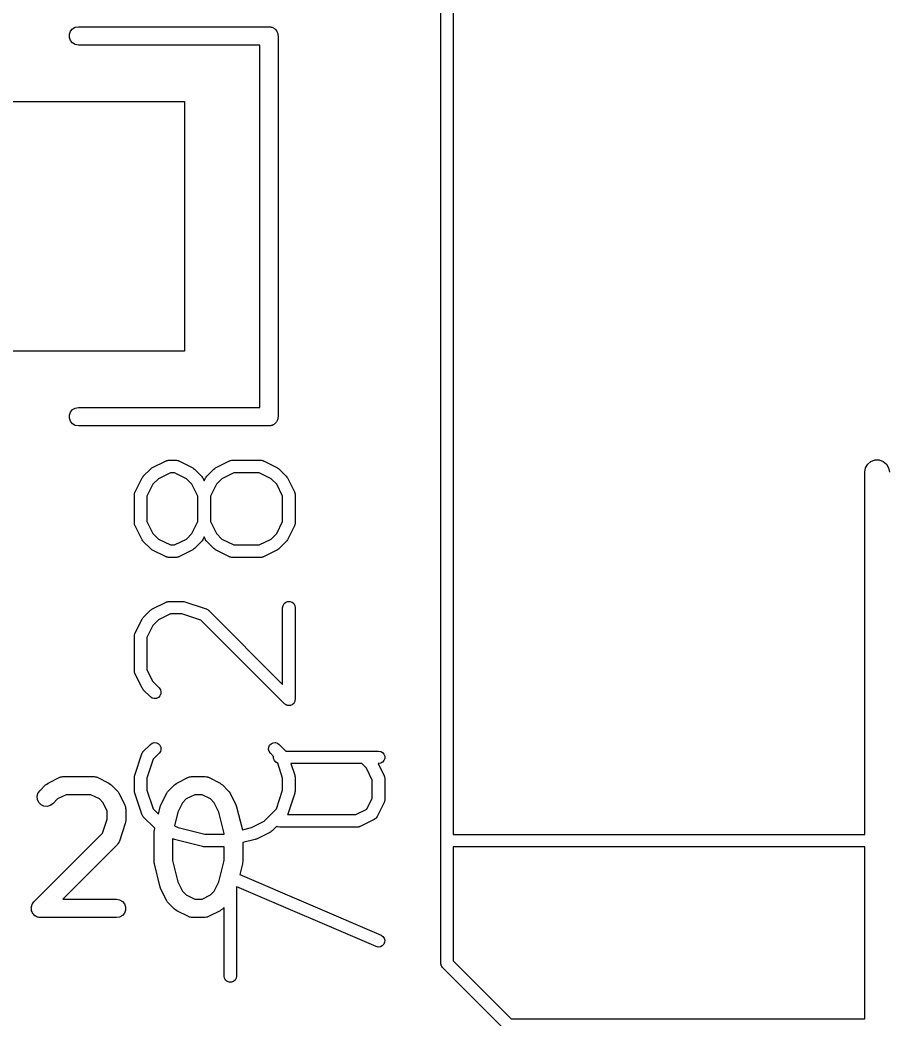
# Model space of a CAD drawing. Extents: x -2.2 to 86.5, y -78.6 to 9.2.
# Drawn here: x 46.02 to 53.1, y -19.45 to -11.32 of the extents above; entities that cross this region are included whole.
import ezdxf

# ---------------------------------------------------------------- set-up
doc = ezdxf.new("R2010")
doc.units = 0
doc.header["$MEASUREMENT"] = 0
doc.layers.add('BLACK', color=7, linetype='CONTINUOUS')

msp = doc.modelspace()

# ---------------------------------------------------------------- linework, layer by layer
at = {"layer": 'Black'}
for p, q in [((49.45, -18), (49.45, -9)), ((49.55, -9.05), (49.55, -17.95)), ((46.4518, -11.3925), (46.4743, -11.3795)), ((46.4743, -11.3795), (46.5, -11.375)), ((46.5, -11.375), (48.05, -11.375)), ((48.05, -11.375), (48.0565, -11.3761)), ((48.0565, -11.3761), (48.063, -11.3761)), ((48.063, -11.3761), (48.0692, -11.3784)), ((48.0692, -11.3784), (48.0757, -11.3795)), ((48.0757, -11.3795), (48.0813, -11.3828)), ((48.0813, -11.3828), (48.0875, -11.385)), ((48.0875, -11.385), (48.0925, -11.3893)), ((46.4261, -11.437), (46.435, -11.4125)), ((46.4261, -11.463), (46.4261, -11.437)), ((46.435, -11.4875), (46.4261, -11.463)), ((46.435, -11.4125), (46.4518, -11.3925)), ((48.0925, -11.3893), (48.0982, -11.3925)), ((48.0982, -11.3925), (48.1024, -11.3976)), ((48.1024, -11.3976), (48.1075, -11.4018)), ((48.1075, -11.4018), (48.1107, -11.4075)), ((48.1107, -11.4075), (48.115, -11.4125)), ((48.115, -11.4125), (48.1172, -11.4187)), ((48.1172, -11.4187), (48.1205, -11.4243)), ((48.1205, -11.4243), (48.1216, -11.4308)), ((48.1216, -11.4308), (48.1239, -11.437)), ((48.1239, -11.437), (48.1239, -11.4435)), ((48.1239, -11.4435), (48.125, -11.45)), ((48.125, -11.45), (48.125, -14.55)), ((46.4518, -11.5075), (46.435, -11.4875)), ((46.4743, -11.5205), (46.4518, -11.5075)), ((46.5, -11.525), (46.4743, -11.5205)), ((47.975, -11.525), (46.5, -11.525)), ((47.975, -14.475), (47.975, -11.525)), ((45.6364, -11.984), (47.3636, -11.984)), ((47.3636, -11.984), (47.3636, -14.016)), ((47.3636, -14.016), (45.6364, -14.016)), ((46.4743, -14.4795), (46.5, -14.475)), ((46.5, -14.475), (47.975, -14.475)), ((46.4261, -14.537), (46.435, -14.5125)), ((46.4261, -14.563), (46.4261, -14.537)), ((46.435, -14.5125), (46.4518, -14.4925)), ((46.4518, -14.4925), (46.4743, -14.4795)), ((48.125, -14.55), (48.1239, -14.5565)), ((48.1239, -14.5565), (48.1239, -14.563)), ((46.435, -14.5875), (46.4261, -14.563)), ((46.4518, -14.6075), (46.435, -14.5875)), ((46.4743, -14.6205), (46.4518, -14.6075)), ((46.5, -14.625), (46.4743, -14.6205)), ((48.05, -14.625), (46.5, -14.625)), ((48.0565, -14.6239), (48.05, -14.625)), ((48.063, -14.6239), (48.0565, -14.6239)), ((48.0692, -14.6216), (48.063, -14.6239)), ((48.0757, -14.6205), (48.0692, -14.6216)), ((48.0813, -14.6172), (48.0757, -14.6205)), ((48.0875, -14.615), (48.0813, -14.6172)), ((48.0925, -14.6107), (48.0875, -14.615)), ((48.0982, -14.6075), (48.0925, -14.6107)), ((48.1024, -14.6024), (48.0982, -14.6075)), ((48.1075, -14.5982), (48.1024, -14.6024)), ((48.1107, -14.5925), (48.1075, -14.5982)), ((48.115, -14.5875), (48.1107, -14.5925)), ((48.1172, -14.5813), (48.115, -14.5875)), ((48.1205, -14.5757), (48.1172, -14.5813)), ((48.1216, -14.5692), (48.1205, -14.5757)), ((48.1239, -14.563), (48.1216, -14.5692)), ((47.0982, -14.9672), (47.2131, -14.9098)), ((47.2131, -14.9098), (47.2159, -14.9089)), ((47.2159, -14.9089), (47.2185, -14.9075)), ((47.2185, -14.9075), (47.2243, -14.9064)), ((47.2243, -14.9064), (47.23, -14.9047)), ((47.23, -14.9047), (47.233, -14.9049)), ((47.233, -14.9049), (47.2359, -14.9044)), ((47.2359, -14.9044), (47.2933, -14.9044)), ((47.2933, -14.9044), (47.2962, -14.9049)), ((47.2962, -14.9049), (47.2991, -14.9047)), ((47.2991, -14.9047), (47.3048, -14.9064)), ((47.3048, -14.9064), (47.3107, -14.9075)), ((47.3107, -14.9075), (47.3132, -14.9089)), ((47.3132, -14.9089), (47.316, -14.9098)), ((47.316, -14.9098), (47.4309, -14.9672)), ((47.6153, -14.9672), (47.7302, -14.9098)), ((47.7302, -14.9098), (47.733, -14.9089)), ((47.733, -14.9089), (47.7356, -14.9075)), ((47.7356, -14.9075), (47.7414, -14.9064)), ((47.7414, -14.9064), (47.7471, -14.9047)), ((47.7471, -14.9047), (47.75, -14.9049)), ((47.75, -14.9049), (47.7529, -14.9044)), ((47.7529, -14.9044), (47.9827, -14.9044)), ((47.9827, -14.9044), (47.9856, -14.9049)), ((47.9856, -14.9049), (47.9885, -14.9047)), ((47.9885, -14.9047), (47.9943, -14.9064)), ((47.9943, -14.9064), (48.0001, -14.9075)), ((48.0001, -14.9075), (48.0026, -14.9089)), ((48.0026, -14.9089), (48.0055, -14.9098)), ((48.0055, -14.9098), (48.1204, -14.9672)), ((52.906, -14.9658), (52.9234, -14.9357)), ((52.9234, -14.9357), (52.95, -14.9134)), ((52.95, -14.9134), (52.9826, -14.9015)), ((52.9826, -14.9015), (53.0174, -14.9015)), ((53.0174, -14.9015), (53.05, -14.9134)), ((53.05, -14.9134), (53.0766, -14.9357)), ((53.0766, -14.9357), (53.094, -14.9658)), ((47.0181, -15.0474), (47.0229, -15.0409)), ((47.0229, -15.0409), (47.0276, -15.0342)), ((47.0276, -15.0342), (47.085, -14.9767)), ((47.085, -14.9767), (47.0917, -14.9721)), ((47.0917, -14.9721), (47.0982, -14.9672)), ((47.2478, -15.006), (47.151, -15.0544)), ((47.2813, -15.006), (47.2478, -15.006)), ((47.3781, -15.0544), (47.2813, -15.006)), ((47.4309, -14.9672), (47.4375, -14.9721)), ((47.4375, -14.9721), (47.4441, -14.9767)), ((47.4441, -14.9767), (47.5016, -15.0342)), ((47.5016, -15.0342), (47.5063, -15.0409)), ((47.5063, -15.0409), (47.5111, -15.0474)), ((47.5351, -15.0474), (47.54, -15.0408)), ((47.54, -15.0408), (47.5446, -15.0342)), ((47.5446, -15.0342), (47.6021, -14.9767)), ((47.6021, -14.9767), (47.6088, -14.9721)), ((47.6088, -14.9721), (47.6153, -14.9672)), ((47.7649, -15.006), (47.6681, -15.0544)), ((47.9707, -15.006), (47.7649, -15.006)), ((48.0676, -15.0544), (47.9707, -15.006)), ((48.1204, -14.9672), (48.1269, -14.9721)), ((48.1269, -14.9721), (48.1336, -14.9767)), ((48.1336, -14.9767), (48.191, -15.0342)), ((48.191, -15.0342), (48.1957, -15.0409)), ((48.1957, -15.0409), (48.2005, -15.0474)), ((52.9, -15), (52.906, -14.9658)), ((52.9, -17.95), (52.9, -15)), ((53.094, -14.9658), (53.1, -15)), ((46.9606, -15.1623), (47.0181, -15.0474)), ((47.1052, -15.1002), (47.0568, -15.197)), ((47.151, -15.0544), (47.1052, -15.1002)), ((47.4239, -15.1002), (47.3781, -15.0544)), ((47.4723, -15.197), (47.4239, -15.1002)), ((47.5111, -15.0474), (47.5231, -15.0714)), ((47.5231, -15.0714), (47.5351, -15.0474)), ((47.6223, -15.1002), (47.5739, -15.197)), ((47.6681, -15.0544), (47.6223, -15.1002)), ((48.1133, -15.1002), (48.0676, -15.0544)), ((48.1617, -15.197), (48.1133, -15.1002)), ((48.2005, -15.0474), (48.258, -15.1623)), ((46.9552, -15.185), (46.9558, -15.1821)), ((46.9552, -15.4148), (46.9552, -15.185)), ((46.9556, -15.1792), (46.9573, -15.1735)), ((46.9558, -15.1821), (46.9556, -15.1792)), ((46.9573, -15.1735), (46.9583, -15.1676)), ((46.9583, -15.1676), (46.9598, -15.1651)), ((46.9598, -15.1651), (46.9606, -15.1623)), ((47.0568, -15.197), (47.0568, -15.4028)), ((47.4723, -15.4028), (47.4723, -15.197)), ((47.5739, -15.197), (47.5739, -15.4028)), ((48.1617, -15.4028), (48.1617, -15.197)), ((48.258, -15.1623), (48.2588, -15.1651)), ((48.2588, -15.1651), (48.2603, -15.1676)), ((48.2603, -15.1676), (48.2613, -15.1735)), ((48.2613, -15.1735), (48.263, -15.1792)), ((48.263, -15.1792), (48.2628, -15.1821)), ((48.2628, -15.1821), (48.2633, -15.185)), ((48.2633, -15.185), (48.2633, -15.4148)), ((46.9558, -15.4177), (46.9552, -15.4148)), ((46.9556, -15.4206), (46.9558, -15.4177)), ((46.9573, -15.4263), (46.9556, -15.4206)), ((46.9583, -15.4322), (46.9573, -15.4263)), ((46.9598, -15.4347), (46.9583, -15.4322)), ((46.9606, -15.4376), (46.9598, -15.4347)), ((47.0181, -15.5525), (46.9606, -15.4376)), ((47.0568, -15.4028), (47.1053, -15.4996)), ((47.4239, -15.4996), (47.4723, -15.4028)), ((47.5739, -15.4028), (47.6223, -15.4996)), ((48.1133, -15.4996), (48.1617, -15.4028)), ((48.258, -15.4376), (48.2005, -15.5525)), ((48.2588, -15.4347), (48.258, -15.4376)), ((48.2603, -15.4322), (48.2588, -15.4347)), ((48.2613, -15.4263), (48.2603, -15.4322)), ((48.263, -15.4206), (48.2613, -15.4263)), ((48.2633, -15.4148), (48.2628, -15.4177)), ((48.2628, -15.4177), (48.263, -15.4206)), ((47.1053, -15.4996), (47.151, -15.5454)), ((47.3781, -15.5454), (47.4239, -15.4996)), ((47.5231, -15.5284), (47.5111, -15.5525)), ((47.5351, -15.5525), (47.5231, -15.5284)), ((47.6223, -15.4996), (47.6681, -15.5454)), ((48.0676, -15.5454), (48.1133, -15.4996)), ((47.0229, -15.559), (47.0181, -15.5525)), ((47.0276, -15.5657), (47.0229, -15.559)), ((47.085, -15.6231), (47.0276, -15.5657)), ((47.151, -15.5454), (47.2478, -15.5938)), ((47.2478, -15.5938), (47.2813, -15.5938)), ((47.2813, -15.5938), (47.3781, -15.5454)), ((47.5016, -15.5657), (47.4441, -15.6231)), ((47.5063, -15.559), (47.5016, -15.5657)), ((47.5111, -15.5525), (47.5063, -15.559)), ((47.54, -15.559), (47.5351, -15.5525)), ((47.5446, -15.5657), (47.54, -15.559)), ((47.6021, -15.6231), (47.5446, -15.5657)), ((47.6681, -15.5454), (47.7649, -15.5938)), ((47.7649, -15.5938), (47.9707, -15.5938)), ((47.9707, -15.5938), (48.0676, -15.5454)), ((48.191, -15.5657), (48.1336, -15.6231)), ((48.1957, -15.559), (48.191, -15.5657)), ((48.2005, -15.5525), (48.1957, -15.559)), ((47.0917, -15.6278), (47.085, -15.6231)), ((47.0982, -15.6326), (47.0917, -15.6278)), ((47.2131, -15.6901), (47.0982, -15.6326)), ((47.2159, -15.6909), (47.2131, -15.6901)), ((47.2185, -15.6924), (47.2159, -15.6909)), ((47.2243, -15.6934), (47.2185, -15.6924)), ((47.23, -15.6951), (47.2243, -15.6934)), ((47.233, -15.6949), (47.23, -15.6951)), ((47.2359, -15.6954), (47.233, -15.6949)), ((47.2933, -15.6954), (47.2359, -15.6954)), ((47.2962, -15.6949), (47.2933, -15.6954)), ((47.2991, -15.6951), (47.2962, -15.6949)), ((47.3048, -15.6934), (47.2991, -15.6951)), ((47.3107, -15.6924), (47.3048, -15.6934)), ((47.3132, -15.6909), (47.3107, -15.6924)), ((47.316, -15.6901), (47.3132, -15.6909)), ((47.4309, -15.6326), (47.316, -15.6901)), ((47.4375, -15.6278), (47.4309, -15.6326)), ((47.4441, -15.6231), (47.4375, -15.6278)), ((47.6088, -15.6278), (47.6021, -15.6231)), ((47.6153, -15.6326), (47.6088, -15.6278)), ((47.7302, -15.6901), (47.6153, -15.6326)), ((47.733, -15.6909), (47.7302, -15.6901)), ((47.7356, -15.6924), (47.733, -15.6909)), ((47.7414, -15.6934), (47.7356, -15.6924)), ((47.7471, -15.6951), (47.7414, -15.6934)), ((47.75, -15.6949), (47.7471, -15.6951)), ((47.7529, -15.6954), (47.75, -15.6949)), ((47.9827, -15.6954), (47.7529, -15.6954)), ((47.9856, -15.6949), (47.9827, -15.6954)), ((47.9885, -15.6951), (47.9856, -15.6949)), ((47.9943, -15.6934), (47.9885, -15.6951)), ((48.0001, -15.6924), (47.9943, -15.6934)), ((48.0026, -15.6909), (48.0001, -15.6924)), ((48.0055, -15.6901), (48.0026, -15.6909)), ((48.1204, -15.6326), (48.0055, -15.6901)), ((48.1269, -15.6278), (48.1204, -15.6326)), ((48.1336, -15.6231), (48.1269, -15.6278)), ((47.0982, -16.1163), (47.2131, -16.0588)), ((47.2131, -16.0588), (47.2159, -16.058)), ((47.2159, -16.058), (47.2185, -16.0565)), ((47.2185, -16.0565), (47.2243, -16.0555)), ((47.2243, -16.0555), (47.23, -16.0538)), ((47.23, -16.0538), (47.233, -16.054)), ((47.233, -16.054), (47.2359, -16.0535)), ((47.2359, -16.0535), (47.3508, -16.0535)), ((47.3508, -16.0535), (47.3588, -16.0549)), ((47.3588, -16.0549), (47.3668, -16.0561)), ((47.3668, -16.0561), (47.5392, -16.1135)), ((48.1617, -16.1043), (48.1648, -16.0869)), ((48.1648, -16.0869), (48.1736, -16.0716)), ((48.1736, -16.0716), (48.1871, -16.0603)), ((48.1871, -16.0603), (48.2037, -16.0542)), ((48.2037, -16.0542), (48.2214, -16.0542)), ((48.2214, -16.0542), (48.2379, -16.0603)), ((48.2379, -16.0603), (48.2515, -16.0716)), ((48.2515, -16.0716), (48.2603, -16.0869)), ((48.2603, -16.0869), (48.2633, -16.1043)), ((47.0229, -16.1899), (47.0276, -16.1832)), ((47.0276, -16.1832), (47.085, -16.1258)), ((47.085, -16.1258), (47.0917, -16.1211)), ((47.0917, -16.1211), (47.0982, -16.1163)), ((47.2478, -16.1551), (47.151, -16.2035)), ((47.3425, -16.1551), (47.2478, -16.1551)), ((47.4957, -16.2061), (47.3425, -16.1551)), ((47.5392, -16.1135), (47.5418, -16.1149)), ((47.5418, -16.1149), (47.5446, -16.1157)), ((47.5446, -16.1157), (47.5495, -16.1191)), ((47.5495, -16.1191), (47.5547, -16.1219)), ((47.5547, -16.1219), (47.5566, -16.1241)), ((47.5566, -16.1241), (47.559, -16.1258)), ((47.559, -16.1258), (48.1617, -16.7285)), ((48.1617, -16.7285), (48.1617, -16.1043)), ((48.2633, -16.1043), (48.2633, -16.8511)), ((46.9606, -16.3114), (47.0181, -16.1964)), ((47.0181, -16.1964), (47.0229, -16.1899)), ((47.1052, -16.2493), (47.0568, -16.3461)), ((47.151, -16.2035), (47.1052, -16.2493)), ((48.1766, -16.8871), (47.4957, -16.2061)), ((46.9552, -16.3341), (46.9558, -16.3312)), ((46.9552, -16.6213), (46.9552, -16.3341)), ((46.9556, -16.3283), (46.9573, -16.3226)), ((46.9558, -16.3312), (46.9556, -16.3283)), ((46.9573, -16.3226), (46.9583, -16.3167)), ((46.9583, -16.3167), (46.9598, -16.3142)), ((46.9598, -16.3142), (46.9606, -16.3114)), ((47.0568, -16.3461), (47.0568, -16.6093)), ((46.9558, -16.6242), (46.9552, -16.6213)), ((46.9556, -16.6271), (46.9558, -16.6242)), ((46.9573, -16.6328), (46.9556, -16.6271)), ((46.9583, -16.6387), (46.9573, -16.6328)), ((46.9598, -16.6412), (46.9583, -16.6387)), ((46.9606, -16.6441), (46.9598, -16.6412)), ((47.0181, -16.759), (46.9606, -16.6441)), ((47.0568, -16.6093), (47.1053, -16.7061)), ((47.1053, -16.7061), (47.1569, -16.7578)), ((47.0229, -16.7655), (47.0181, -16.759)), ((47.0276, -16.7722), (47.0229, -16.7655)), ((47.085, -16.8296), (47.0276, -16.7722)), ((47.0995, -16.8397), (47.085, -16.8296)), ((47.1626, -16.8228), (47.1501, -16.8353)), ((47.1569, -16.7578), (47.167, -16.7722)), ((47.17, -16.8068), (47.1626, -16.8228)), ((47.167, -16.7722), (47.1716, -16.7893)), ((47.1716, -16.7893), (47.17, -16.8068)), ((47.1165, -16.8443), (47.0995, -16.8397)), ((47.1341, -16.8428), (47.1165, -16.8443)), ((47.1501, -16.8353), (47.1341, -16.8428)), ((48.1821, -16.8909), (48.1766, -16.8871)), ((48.1871, -16.8951), (48.1821, -16.8909)), ((48.1892, -16.8959), (48.1871, -16.8951)), ((48.1911, -16.8972), (48.1892, -16.8959)), ((48.1975, -16.8989), (48.1911, -16.8972)), ((48.2037, -16.9012), (48.1975, -16.8989)), ((48.206, -16.9012), (48.2037, -16.9012)), ((48.2081, -16.9017), (48.206, -16.9012)), ((48.2147, -16.9012), (48.2081, -16.9017)), ((48.2214, -16.9012), (48.2147, -16.9012)), ((48.2235, -16.9004), (48.2214, -16.9012)), ((48.2257, -16.9002), (48.2235, -16.9004)), ((48.2317, -16.8974), (48.2257, -16.9002)), ((48.2379, -16.8951), (48.2317, -16.8974)), ((48.2397, -16.8937), (48.2379, -16.8951)), ((48.2417, -16.8928), (48.2397, -16.8937)), ((48.2464, -16.8881), (48.2417, -16.8928)), ((48.2515, -16.8838), (48.2464, -16.8881)), ((48.2526, -16.8819), (48.2515, -16.8838)), ((48.2542, -16.8803), (48.2526, -16.8819)), ((48.257, -16.8743), (48.2542, -16.8803)), ((48.2603, -16.8685), (48.257, -16.8743)), ((48.2607, -16.8663), (48.2603, -16.8685)), ((48.2616, -16.8643), (48.2607, -16.8663)), ((48.2622, -16.8577), (48.2616, -16.8643)), ((48.2633, -16.8511), (48.2622, -16.8577)), ((47.0276, -17.2748), (47.085, -17.2174)), ((47.085, -17.2174), (47.0995, -17.2073)), ((47.0995, -17.2073), (47.1165, -17.2027)), ((47.1165, -17.2027), (47.1341, -17.2042)), ((47.1341, -17.2042), (47.1501, -17.2117)), ((47.1501, -17.2117), (47.1626, -17.2242)), ((47.1626, -17.2242), (47.17, -17.2402)), ((47.17, -17.2402), (47.1716, -17.2577)), ((48.047, -17.2577), (48.0486, -17.2402)), ((48.0486, -17.2402), (48.056, -17.2242)), ((48.056, -17.2242), (48.0685, -17.2117)), ((48.0685, -17.2117), (48.0845, -17.2042)), ((48.0845, -17.2042), (48.1021, -17.2027)), ((48.1021, -17.2027), (48.1191, -17.2073)), ((48.1191, -17.2073), (48.1336, -17.2174)), ((48.1336, -17.2174), (48.1884, -17.2722)), ((46.9579, -17.4671), (47.0153, -17.2947)), ((47.0153, -17.2947), (47.0167, -17.2921)), ((47.0167, -17.2921), (47.0175, -17.2893)), ((47.0175, -17.2893), (47.0209, -17.2844)), ((47.0209, -17.2844), (47.0237, -17.2792)), ((47.0237, -17.2792), (47.0259, -17.2772)), ((47.0259, -17.2772), (47.0276, -17.2748)), ((47.1569, -17.2892), (47.1079, -17.3382)), ((47.167, -17.2748), (47.1569, -17.2892)), ((47.1716, -17.2577), (47.167, -17.2748)), ((48.0516, -17.2748), (48.047, -17.2577)), ((48.0617, -17.2892), (48.0516, -17.2748)), ((48.0882, -17.3157), (48.0617, -17.2892)), ((48.0882, -17.3319), (48.0882, -17.3157)), ((48.1884, -17.2722), (48.9425, -17.2722)), ((48.9425, -17.2722), (48.9599, -17.2753)), ((48.9599, -17.2753), (48.9752, -17.2841)), ((48.9752, -17.2841), (48.9865, -17.2976)), ((48.9865, -17.2976), (48.9926, -17.3142)), ((48.9926, -17.3142), (48.9926, -17.3319)), ((47.1079, -17.3382), (47.0568, -17.4914)), ((48.0942, -17.3484), (48.0882, -17.3319)), ((48.1056, -17.362), (48.0942, -17.3484)), ((48.1208, -17.3708), (48.1056, -17.362)), ((48.1216, -17.3709), (48.1208, -17.3708)), ((48.1617, -17.4914), (48.1216, -17.3709)), ((48.2297, -17.3738), (48.2607, -17.4671)), ((48.8066, -17.3738), (48.2297, -17.3738)), ((48.8433, -17.4106), (48.8066, -17.3738)), ((48.9425, -17.3738), (48.9386, -17.3738)), ((48.9386, -17.3738), (48.988, -17.4727)), ((48.9599, -17.3708), (48.9425, -17.3738)), ((48.9752, -17.362), (48.9599, -17.3708)), ((48.9865, -17.3484), (48.9752, -17.362)), ((48.9926, -17.3319), (48.9865, -17.3484)), ((46.3474, -17.4853), (46.3516, -17.4841)), ((46.3516, -17.4841), (46.3553, -17.4819)), ((46.3553, -17.4819), (46.364, -17.4804)), ((46.364, -17.4804), (46.3724, -17.4779)), ((46.3724, -17.4779), (46.3767, -17.4781)), ((46.3767, -17.4781), (46.381, -17.4774)), ((46.381, -17.4774), (46.619, -17.4774)), ((46.619, -17.4774), (46.6233, -17.4781)), ((46.6233, -17.4781), (46.6276, -17.4779)), ((46.6276, -17.4779), (46.636, -17.4804)), ((46.636, -17.4804), (46.6447, -17.4819)), ((46.6447, -17.4819), (46.6484, -17.4841)), ((46.6484, -17.4841), (46.6526, -17.4853)), ((46.9552, -17.4831), (46.9567, -17.4751)), ((46.9552, -17.598), (46.9552, -17.4831)), ((46.9567, -17.4751), (46.9579, -17.4671)), ((47.395, -17.4853), (47.3992, -17.4841)), ((47.3992, -17.4841), (47.4029, -17.4819)), ((47.4029, -17.4819), (47.4116, -17.4804)), ((47.4116, -17.4804), (47.42, -17.4779)), ((47.42, -17.4779), (47.4243, -17.4781)), ((47.4243, -17.4781), (47.4286, -17.4774)), ((47.4286, -17.4774), (47.5238, -17.4774)), ((47.5238, -17.4774), (47.5281, -17.4781)), ((47.5281, -17.4781), (47.5324, -17.4779)), ((47.5324, -17.4779), (47.5408, -17.4804)), ((47.5408, -17.4804), (47.5495, -17.4819)), ((47.5495, -17.4819), (47.5532, -17.4841)), ((47.5532, -17.4841), (47.5574, -17.4853)), ((48.2607, -17.4671), (48.2619, -17.4751)), ((48.2619, -17.4751), (48.2633, -17.4831)), ((48.2633, -17.4831), (48.2633, -17.598)), ((48.8917, -17.5074), (48.8433, -17.4106)), ((48.988, -17.4727), (48.9888, -17.4755)), ((48.9888, -17.4755), (48.9903, -17.478)), ((48.9903, -17.478), (48.9913, -17.4839)), ((48.9913, -17.4839), (48.993, -17.4896)), ((46.1851, -17.5946), (46.2327, -17.547)), ((46.2327, -17.547), (46.2425, -17.5401)), ((46.2425, -17.5401), (46.2522, -17.5329)), ((46.2522, -17.5329), (46.3474, -17.4853)), ((46.6526, -17.4853), (46.7478, -17.5329)), ((46.7478, -17.5329), (46.7575, -17.5401)), ((46.7575, -17.5401), (46.7673, -17.547)), ((46.7673, -17.547), (46.8149, -17.5946)), ((47.0568, -17.4914), (47.0568, -17.5898)), ((47.2327, -17.5946), (47.2803, -17.547)), ((47.2803, -17.547), (47.2901, -17.5401)), ((47.2901, -17.5401), (47.2998, -17.5329)), ((47.2998, -17.5329), (47.395, -17.4853)), ((47.5574, -17.4853), (47.6526, -17.5329)), ((47.6526, -17.5329), (47.6622, -17.5401)), ((47.6622, -17.5401), (47.6721, -17.547)), ((47.6721, -17.547), (47.7197, -17.5946)), ((48.1617, -17.5898), (48.1617, -17.4914)), ((48.8917, -17.6558), (48.8917, -17.5074)), ((48.993, -17.4896), (48.9928, -17.4925)), ((48.9928, -17.4925), (48.9933, -17.4954)), ((48.9933, -17.4954), (48.9933, -17.6678)), ((46.1634, -17.6411), (46.1701, -17.6159)), ((46.1656, -17.667), (46.1634, -17.6411)), ((46.1701, -17.6159), (46.1851, -17.5946)), ((46.3987, -17.6274), (46.3301, -17.6616)), ((46.6013, -17.6274), (46.3987, -17.6274)), ((46.6699, -17.6616), (46.6013, -17.6274)), ((46.8149, -17.5946), (46.8218, -17.6044)), ((46.8218, -17.6044), (46.829, -17.6141)), ((46.829, -17.6141), (46.8766, -17.7093)), ((46.9567, -17.606), (46.9552, -17.598)), ((46.9579, -17.6141), (46.9567, -17.606)), ((47.0153, -17.7864), (46.9579, -17.6141)), ((47.0568, -17.5898), (47.1079, -17.7429)), ((47.171, -17.7093), (47.2186, -17.6141)), ((47.2186, -17.6141), (47.2258, -17.6044)), ((47.2258, -17.6044), (47.2327, -17.5946)), ((47.4463, -17.6274), (47.3778, -17.6616)), ((47.5061, -17.6274), (47.4463, -17.6274)), ((47.5746, -17.6616), (47.5061, -17.6274)), ((47.7197, -17.5946), (47.7266, -17.6044)), ((47.7266, -17.6044), (47.7337, -17.6141)), ((47.7337, -17.6141), (47.7814, -17.7093)), ((48.1107, -17.7429), (48.1617, -17.5898)), ((48.2607, -17.6141), (48.2033, -17.7864)), ((48.2619, -17.606), (48.2607, -17.6141)), ((48.2633, -17.598), (48.2619, -17.606)), ((46.1767, -17.6906), (46.1656, -17.667)), ((46.1951, -17.7091), (46.1767, -17.6906)), ((46.2187, -17.7201), (46.1951, -17.7091)), ((46.2446, -17.7223), (46.2187, -17.7201)), ((46.2698, -17.7156), (46.2446, -17.7223)), ((46.2911, -17.7007), (46.2698, -17.7156)), ((46.3301, -17.6616), (46.2911, -17.7007)), ((46.7003, -17.692), (46.6699, -17.6616)), ((46.7345, -17.7606), (46.7003, -17.692)), ((46.8766, -17.7093), (46.8778, -17.7135)), ((46.8778, -17.7135), (46.88, -17.7172)), ((46.88, -17.7172), (46.8815, -17.7259)), ((46.8815, -17.7259), (46.884, -17.7343)), ((47.1502, -17.7852), (47.1653, -17.7247)), ((47.1653, -17.7247), (47.1687, -17.7172)), ((47.1687, -17.7172), (47.171, -17.7093)), ((47.3474, -17.692), (47.3089, -17.769)), ((47.3778, -17.6616), (47.3474, -17.692)), ((47.605, -17.692), (47.5746, -17.6616)), ((47.6435, -17.769), (47.605, -17.692)), ((47.7814, -17.7093), (47.7837, -17.7172)), ((47.7837, -17.7172), (47.787, -17.7247)), ((47.787, -17.7247), (47.8342, -17.9132)), ((48.8472, -17.7448), (48.8917, -17.6558)), ((48.988, -17.6905), (48.9305, -17.8054)), ((48.9888, -17.6877), (48.988, -17.6905)), ((48.9903, -17.6851), (48.9888, -17.6877)), ((48.9913, -17.6793), (48.9903, -17.6851)), ((48.993, -17.6736), (48.9913, -17.6793)), ((48.9933, -17.6678), (48.9928, -17.6706)), ((48.9928, -17.6706), (48.993, -17.6736)), ((46.7345, -17.8259), (46.7345, -17.7606)), ((46.884, -17.7343), (46.8838, -17.7386)), ((46.8838, -17.7386), (46.8845, -17.7429)), ((46.8845, -17.7429), (46.8845, -17.8381)), ((47.0167, -17.789), (47.0153, -17.7864)), ((47.0175, -17.7918), (47.0167, -17.789)), ((47.0209, -17.7967), (47.0175, -17.7918)), ((47.0237, -17.802), (47.0209, -17.7967)), ((47.0259, -17.8039), (47.0237, -17.802)), ((47.0276, -17.8063), (47.0259, -17.8039)), ((47.1215, -17.9002), (47.0276, -17.8063)), ((47.1079, -17.7429), (47.1502, -17.7852)), ((47.3089, -17.769), (47.2812, -17.8799)), ((47.6869, -17.9426), (47.6435, -17.769)), ((48.0101, -17.8435), (48.1107, -17.7429)), ((48.2019, -17.789), (48.2018, -17.7893)), ((48.2018, -17.7893), (48.7582, -17.7893)), ((48.2033, -17.7864), (48.2019, -17.789)), ((48.7582, -17.7893), (48.8472, -17.7448)), ((48.9305, -17.8054), (48.9261, -17.8114)), ((46.6964, -17.9404), (46.7345, -17.8259)), ((46.8807, -17.8618), (46.8331, -18.0047)), ((46.8824, -17.8499), (46.8807, -17.8618)), ((46.8845, -17.8381), (46.8824, -17.8499)), ((47.2812, -17.8799), (47.311, -17.8948)), ((47.9076, -17.8948), (48.0101, -17.8435)), ((48.1136, -17.8837), (48.0761, -17.9212)), ((48.1208, -17.8879), (48.1136, -17.8837)), ((48.1382, -17.8909), (48.1208, -17.8879)), ((48.7702, -17.8909), (48.1382, -17.8909)), ((48.7731, -17.8904), (48.7702, -17.8909)), ((48.776, -17.8906), (48.7731, -17.8904)), ((48.7817, -17.8889), (48.776, -17.8906)), ((48.7876, -17.8879), (48.7817, -17.8889)), ((48.7901, -17.8864), (48.7876, -17.8879)), ((48.7929, -17.8856), (48.7901, -17.8864)), ((48.9078, -17.8281), (48.7929, -17.8856)), ((48.9138, -17.8237), (48.9078, -17.8281)), ((48.92, -17.8196), (48.9138, -17.8237)), ((48.9209, -17.8184), (48.92, -17.8196)), ((48.922, -17.8176), (48.9209, -17.8184)), ((48.9261, -17.8114), (48.922, -17.8176)), ((46.1374, -18.4993), (46.6964, -17.9404)), ((47.1155, -17.9333), (47.1171, -17.9243)), ((47.1155, -18.1714), (47.1155, -17.9333)), ((47.1171, -17.9243), (47.1177, -17.9151)), ((47.1177, -17.9151), (47.1215, -17.9002)), ((47.311, -17.8948), (47.5294, -17.9494)), ((47.5294, -17.9494), (47.6869, -17.9494)), ((47.6869, -17.9494), (47.6869, -17.9426)), ((47.8342, -17.9132), (47.9076, -17.8948)), ((48.0629, -17.9307), (47.948, -17.9882)), ((48.0695, -17.9259), (48.0629, -17.9307)), ((48.0761, -17.9212), (48.0695, -17.9259)), ((49.55, -17.95), (52.9, -17.95)), ((46.8149, -18.034), (46.3715, -18.4774)), ((46.8174, -18.0304), (46.8149, -18.034)), ((46.8207, -18.0276), (46.8174, -18.0304)), ((46.8248, -18.0199), (46.8207, -18.0276)), ((46.8299, -18.0126), (46.8248, -18.0199)), ((46.831, -18.0085), (46.8299, -18.0126)), ((46.8331, -18.0047), (46.831, -18.0085)), ((47.2706, -17.9882), (47.2655, -17.9856)), ((47.2655, -17.9856), (47.2655, -18.1622)), ((47.2759, -17.9898), (47.2706, -17.9882)), ((47.281, -17.992), (47.2759, -17.9898)), ((47.5108, -18.0495), (47.281, -17.992)), ((47.517, -18.0499), (47.5108, -18.0495)), ((47.5231, -18.051), (47.517, -18.0499)), ((47.6869, -18.051), (47.5231, -18.051)), ((47.6869, -18.1622), (47.6869, -18.051)), ((47.9376, -17.992), (47.8369, -18.0172)), ((47.8369, -18.0172), (47.8369, -18.1714)), ((47.9427, -17.9898), (47.9376, -17.992)), ((47.948, -17.9882), (47.9427, -17.9898)), ((49.45, -19), (49.45, -18)), ((49.55, -18.05), (49.55, -18.9793)), ((52.9, -18.05), (49.55, -18.05)), ((52.9, -19.45), (52.9, -18.05)), ((47.1171, -18.1805), (47.1155, -18.1714)), ((47.1177, -18.1896), (47.1171, -18.1805)), ((47.1653, -18.3801), (47.1177, -18.1896)), ((47.2655, -18.1622), (47.3089, -18.3357)), ((47.6435, -18.3357), (47.6869, -18.1622)), ((47.8347, -18.1896), (47.8127, -18.2773)), ((47.8353, -18.1805), (47.8347, -18.1896)), ((47.8369, -18.1714), (47.8353, -18.1805)), ((47.8127, -18.2773), (48.9626, -18.7701)), ((47.3089, -18.3357), (47.3474, -18.4127)), ((47.605, -18.4127), (47.6435, -18.3357)), ((47.7878, -18.3772), (47.787, -18.3801)), ((48.9225, -18.8635), (47.7878, -18.3772)), ((47.1687, -18.3876), (47.1653, -18.3801)), ((47.171, -18.3954), (47.1687, -18.3876)), ((47.2186, -18.4907), (47.171, -18.3954)), ((47.3474, -18.4127), (47.3778, -18.4431)), ((47.3778, -18.4431), (47.4463, -18.4774)), ((47.5061, -18.4774), (47.5746, -18.4431)), ((47.5746, -18.4431), (47.605, -18.4127)), ((47.787, -18.3801), (47.7868, -18.3805)), ((47.7868, -18.3805), (47.7868, -19.1041)), ((46.1166, -18.5394), (46.12, -18.5301)), ((46.1166, -18.5427), (46.1166, -18.5394)), ((46.12, -18.5301), (46.1225, -18.5207)), ((46.1225, -18.5207), (46.1244, -18.518)), ((46.1244, -18.518), (46.1255, -18.5149)), ((46.1255, -18.5149), (46.1318, -18.5074)), ((46.1318, -18.5074), (46.1374, -18.4993)), ((46.3715, -18.4774), (46.8095, -18.4774)), ((46.8095, -18.4774), (46.8352, -18.4819)), ((46.8352, -18.4819), (46.8577, -18.4949)), ((46.8577, -18.4949), (46.8745, -18.5149)), ((46.8745, -18.5149), (46.8834, -18.5394)), ((46.8834, -18.5394), (46.8834, -18.5654)), ((47.2258, -18.5003), (47.2186, -18.4907)), ((47.2327, -18.5102), (47.2258, -18.5003)), ((47.2803, -18.5578), (47.2327, -18.5102)), ((47.4463, -18.4774), (47.5061, -18.4774)), ((46.1158, -18.5458), (46.1166, -18.5427)), ((46.1166, -18.5556), (46.1158, -18.5458)), ((46.1166, -18.5654), (46.1166, -18.5556)), ((46.1177, -18.5685), (46.1166, -18.5654)), ((46.118, -18.5718), (46.1177, -18.5685)), ((46.1222, -18.5807), (46.118, -18.5718)), ((46.1255, -18.5899), (46.1222, -18.5807)), ((46.1276, -18.5924), (46.1255, -18.5899)), ((46.129, -18.5954), (46.1276, -18.5924)), ((46.136, -18.6023), (46.129, -18.5954)), ((46.1423, -18.6098), (46.136, -18.6023)), ((46.1451, -18.6115), (46.1423, -18.6098)), ((46.1475, -18.6138), (46.1451, -18.6115)), ((46.1563, -18.618), (46.1475, -18.6138)), ((46.1648, -18.6229), (46.1563, -18.618)), ((46.1681, -18.6234), (46.1648, -18.6229)), ((46.8352, -18.6229), (46.8095, -18.6274)), ((46.8577, -18.6098), (46.8352, -18.6229)), ((46.8745, -18.5899), (46.8577, -18.6098)), ((46.8834, -18.5654), (46.8745, -18.5899)), ((47.2901, -18.5647), (47.2803, -18.5578)), ((47.2998, -18.5718), (47.2901, -18.5647)), ((47.395, -18.6195), (47.2998, -18.5718)), ((47.3992, -18.6207), (47.395, -18.6195)), ((47.4029, -18.6229), (47.3992, -18.6207)), ((47.4116, -18.6244), (47.4029, -18.6229)), ((47.5495, -18.6229), (47.5408, -18.6244)), ((47.5532, -18.6207), (47.5495, -18.6229)), ((47.5574, -18.6195), (47.5532, -18.6207)), ((47.6526, -18.5718), (47.5574, -18.6195)), ((47.6622, -18.5647), (47.6526, -18.5718)), ((47.6721, -18.5578), (47.6622, -18.5647)), ((47.6852, -18.5446), (47.6721, -18.5578)), ((47.6852, -19.1041), (47.6852, -18.5446)), ((46.1711, -18.6248), (46.1681, -18.6234)), ((46.1808, -18.6257), (46.1711, -18.6248)), ((46.1905, -18.6274), (46.1808, -18.6257)), ((46.8095, -18.6274), (46.1905, -18.6274)), ((47.42, -18.6269), (47.4116, -18.6244)), ((47.4243, -18.6266), (47.42, -18.6269)), ((47.4286, -18.6274), (47.4243, -18.6266)), ((47.5238, -18.6274), (47.4286, -18.6274)), ((47.5281, -18.6266), (47.5238, -18.6274)), ((47.5324, -18.6269), (47.5281, -18.6266)), ((47.5408, -18.6244), (47.5324, -18.6269)), ((48.9626, -18.7701), (48.9773, -18.7798)), ((48.9773, -18.7798), (48.9879, -18.7939)), ((48.9397, -18.8675), (48.9225, -18.8635)), ((48.9572, -18.8654), (48.9397, -18.8675)), ((48.973, -18.8575), (48.9572, -18.8654)), ((48.9851, -18.8446), (48.973, -18.8575)), ((48.992, -18.8284), (48.9851, -18.8446)), ((48.9879, -18.7939), (48.993, -18.8108)), ((48.993, -18.8108), (48.992, -18.8284)), ((49.4504, -19.0022), (49.45, -19)), ((49.4502, -19.0044), (49.4504, -19.0022)), ((49.4519, -19.0107), (49.4502, -19.0044)), ((49.453, -19.0171), (49.4519, -19.0107)), ((49.4541, -19.019), (49.453, -19.0171)), ((49.4547, -19.0211), (49.4541, -19.019)), ((49.4584, -19.0265), (49.4547, -19.0211)), ((49.4617, -19.0321), (49.4584, -19.0265)), ((49.55, -18.9793), (50.0207, -19.45)), ((47.6883, -19.1214), (47.6852, -19.1041)), ((47.7868, -19.1041), (47.7838, -19.1214)), ((49.4634, -19.0336), (49.4617, -19.0321)), ((49.4646, -19.0354), (49.4634, -19.0336)), ((49.9646, -19.5354), (49.4646, -19.0354)), ((47.6971, -19.1367), (47.6883, -19.1214)), ((47.7106, -19.1481), (47.6971, -19.1367)), ((47.7272, -19.1541), (47.7106, -19.1481)), ((47.7449, -19.1541), (47.7272, -19.1541)), ((47.7614, -19.1481), (47.7449, -19.1541)), ((47.775, -19.1367), (47.7614, -19.1481)), ((47.7838, -19.1214), (47.775, -19.1367)), ((50.0207, -19.45), (52.9, -19.45))]:
    msp.add_line(p, q, dxfattribs=at)

doc.saveas('drawing.dxf')
